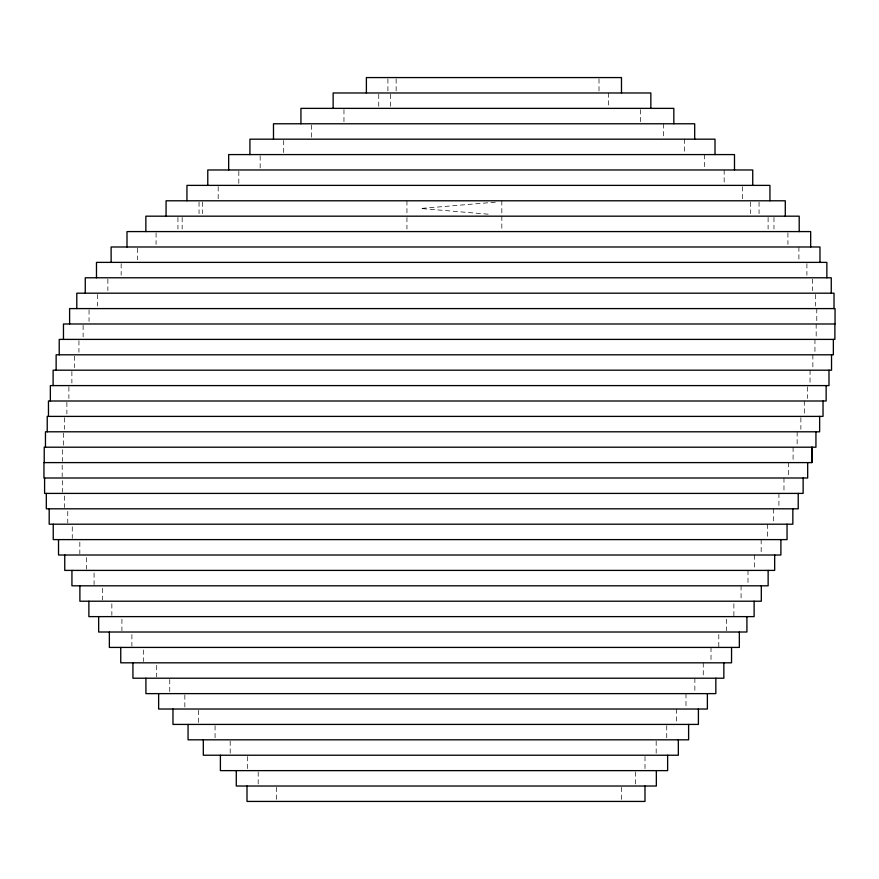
<?xml version="1.0" encoding="UTF-8"?>
<svg xmlns="http://www.w3.org/2000/svg" width="879" height="879" viewBox="0 0 879 879"><rect width="100%" height="100%" fill="white"/><g stroke="black" fill="none" stroke-linecap="round" stroke-linejoin="round"><path stroke-width="0.66" stroke-dasharray="4.39 3.3" d="M495.36 202.159L420.612 208.477L488.559 214.223M816.778 308.595L816.778 321.428M816.162 323.988L816.184 336.822M815.437 294.476L815.437 306.024M814.943 339.393L814.943 352.226M812.866 354.797L812.866 367.631M812.471 279.072L812.471 290.619M810.075 370.191L810.031 383.024M807.438 386.881L807.438 398.429M806.9 263.667L806.9 275.226M804.307 401L804.307 413.833M800.879 417.679L800.879 429.238M798.901 246.988L798.901 259.821M797.143 431.798L797.143 445.917M793.089 447.202L793.089 461.321M788.672 462.607L788.672 476.715M787.925 232.869L787.925 244.417M783.98 478L783.98 492.119M778.915 493.405L778.915 507.524M773.97 217.465L773.97 229.012M773.377 508.809L773.377 522.928M768.103 217.465L768.103 229.012M767.455 524.203L767.455 538.322M761.159 539.607L761.159 553.726M759.06 202.06L759.06 213.619M754.621 555.012L754.621 569.131M750.336 202.06L750.336 213.619M747.985 570.405L747.985 584.524M742.491 186.667L742.491 200.786M741.063 585.81L741.063 599.928M733.877 603.774L733.877 616.619M726.461 619.179L726.461 630.726M724.164 169.977L724.164 184.096M718.791 634.583L718.791 647.416M711.012 647.416L711.012 661.535M704.42 154.583L704.442 168.691M703.255 662.821L703.255 676.94M694.86 678.214L694.86 692.333M685.983 693.619L685.983 707.738M684.455 139.179L684.455 153.298M676.566 709.023L676.566 723.142M666.743 725.702L666.743 739.821M663.623 123.774L663.623 137.893M656.173 741.107L656.173 755.226M644.999 756.511L644.999 770.63M640.67 109.655L640.67 122.489M635.638 771.905L635.638 786.024M621.607 787.309L621.607 801.428M608.411 92.976L608.411 107.095M599.006 78.857L599.006 91.691M501.821 200.786L501.821 213.619M501.821 216.179L501.821 229.012M406.944 200.786L406.944 213.619M406.944 217.465L406.944 229.012M396.143 78.857L396.143 91.691M390.419 94.262L390.419 107.095M387.903 78.857L387.903 92.976M378.75 94.262L378.75 107.095M343.964 109.655L343.964 122.489M311.386 125.06L311.386 137.893M283.686 140.464L283.686 153.298M276.467 787.309L276.467 801.428M260.151 155.858L260.151 168.691M258.195 771.905L258.195 784.738M247.68 756.511L247.68 769.345M238.824 171.262L238.824 184.096M230.188 741.107L230.188 753.94M218.179 186.667L218.179 199.5M215.069 725.702L215.069 738.536M202.555 202.06L202.555 213.619M199.05 202.06L199.05 213.619M198.489 710.309L198.489 723.142M184.843 694.904L184.843 707.738M182.162 217.465L182.162 229.012M177.943 217.465L177.943 229.012M169.757 679.5L169.757 692.333M156.693 665.381L156.693 676.94M156.077 232.869L156.077 244.417M143.596 649.988L143.596 661.535M137.41 248.274L137.41 259.821M131.894 634.583L131.894 646.131M121.917 619.179L121.917 630.726M121.159 263.667L121.159 275.226M111.853 603.774L111.853 615.333M107.853 279.072L107.853 290.619M102.557 588.381L102.557 599.928M97.393 294.476L97.393 306.024M94.086 572.976L94.086 584.524M89.043 309.869L89.043 321.428M86.494 557.572L86.494 569.131M83.109 325.274L83.109 336.822M79.835 542.178L79.835 553.726M78.934 340.678L78.934 352.226M74.561 356.072L74.561 367.631M72.265 526.774L72.265 538.322M71.88 371.476L71.88 383.024M68.892 386.881L68.892 398.429M67.76 511.369L67.76 522.928M66.881 402.285L66.881 413.833M64.606 417.679L64.606 429.238M64.486 495.976L64.486 507.524M63.563 433.083L63.563 445.917M62.585 449.762L62.585 461.321M62.486 480.571L62.486 492.119M62.189 465.167L62.189 476.715"/><path stroke-width="1.32" d="M834.885 323.988L834.885 339.393L59.223 339.393L59.223 354.797M834.017 308.595L834.017 293.19L76.792 293.19L76.792 308.595M833.358 339.393L833.358 354.797L56.135 354.797L56.135 370.191M831.534 354.797L831.534 370.191L53.114 370.191L53.114 385.595M831.259 293.19L831.259 277.786L85.263 277.786L85.263 293.19M828.985 370.191L828.985 385.595L50.356 385.595L50.356 401M826.864 277.786L826.864 262.381L96.481 262.381L96.481 277.786M826.139 385.595L826.139 401L48.466 401L48.466 416.393M823.03 401L823.03 416.393L47.224 416.393L47.224 431.798M819.975 262.381L819.975 246.988L111.106 246.988L111.15 262.381M819.635 416.393L819.635 431.798L45.455 431.798L45.455 447.202M815.943 431.798L815.943 447.202L44.225 447.202L44.225 462.607M811.932 447.202L811.932 462.607L43.95 462.607L43.95 478L807.68 478L807.68 462.607M811.877 447.202L811.877 462.607M810.669 246.988L810.669 231.584L126.994 231.584L126.994 246.988M803.142 478L803.142 493.405L44.598 493.405L44.598 478M799.198 231.584L799.198 216.179L145.859 216.179L145.859 231.584M798.22 493.405L798.22 508.809L46.312 508.809L46.312 493.405M792.847 508.809L792.847 524.203L49.191 524.203L49.191 508.809M787.046 524.203L787.046 539.607L53.245 539.607L53.245 524.203M785.288 216.179L785.288 200.786L166.076 200.786L166.076 216.179M780.904 539.607L780.882 555.012L58.519 555.012L58.519 539.607M774.674 555.012L774.674 570.405L64.749 570.405L64.749 555.012M769.938 200.786L769.938 185.381L186.941 185.381L186.941 200.786M768.136 570.405L768.136 585.81L71.935 585.81L71.935 570.405M761.313 585.81L761.313 601.214L79.89 601.214L79.89 585.81M754.127 601.214L754.127 616.619L88.878 616.619L88.878 601.214M752.743 185.381L752.743 169.977L207.774 169.977L207.774 185.381M746.919 616.619L746.919 632.012L98.657 632.012L98.657 616.619M739.349 632.012L739.349 647.416L109.359 647.416L109.359 632.012M734.492 169.977L734.492 154.583L228.672 154.583L228.672 169.977M731.548 647.416L731.548 662.821L120.753 662.821L120.753 647.416M723.846 662.821L723.846 678.214L132.927 678.214L132.927 662.821M715.836 678.214L715.836 693.619L145.914 693.619L145.914 678.214M715.012 154.583L715.012 139.179L249.922 139.179L249.922 154.583M707.375 693.619L707.375 709.023L158.638 709.023L158.638 693.619M698.398 709.023L698.398 724.417L172.976 724.417L172.976 709.023M694.685 139.179L694.685 123.774L273.49 123.774L273.49 139.179M688.609 724.417L688.609 739.821L188.062 739.821L188.062 724.417M678.324 739.821L678.357 755.226L203.313 755.226L203.313 739.821M673.83 123.774L673.83 108.37L300.937 108.37L300.937 123.774M667.633 755.226L667.633 770.63L220.398 770.63L220.398 755.226M656.349 770.63L656.349 786.024L236.286 786.024L236.286 770.63M650.845 108.37L650.845 92.976L333.141 92.976L333.141 108.37M644.988 786.024L644.988 801.428L246.999 801.428L246.999 786.024M621.486 92.976L621.486 77.572L366.389 77.572L366.389 92.976M69.606 323.988L69.606 308.595L835.05 308.595L835.05 323.988L63.464 323.988L63.464 339.393"/></g></svg>
